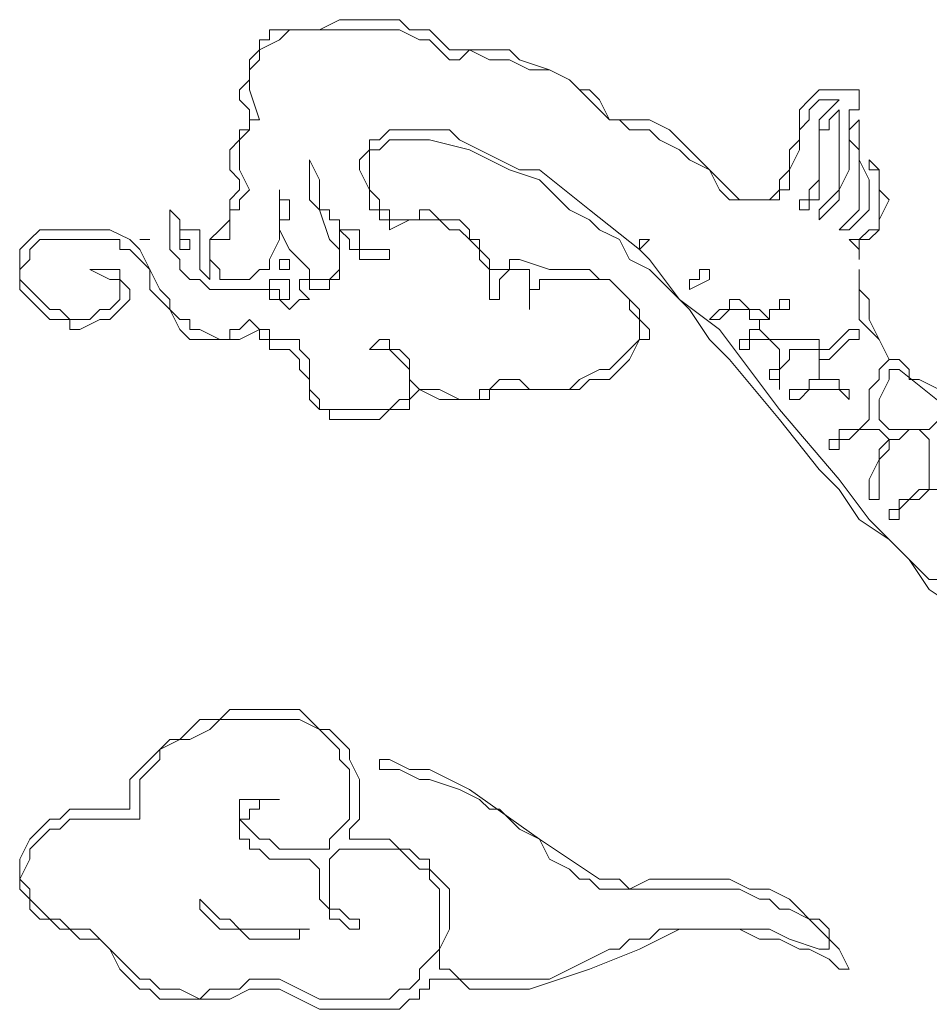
# Model space of a CAD drawing. Extents: x -66030 to 95157, y -13132 to 45879.
# Drawn here: x -16155.5 to -15799.7, y 14635.6 to 15022.3 of the extents above; entities that cross this region are included whole.
import ezdxf

# ---------------------------------------------------------------- set-up
doc = ezdxf.new("R2010")
doc.units = 0
doc.header["$LTSCALE"] = 100
doc.header["$MEASUREMENT"] = 0
doc.layers.get('0').update_dxf_attribs({"linetype": 'CONTINUOUS'})

msp = doc.modelspace()

# ---------------------------------------------------------------- linework, layer by layer
at = {"lineweight": 0}
for points in [[(-15991.49, 15014.52), (-15991.49, 15014.52), (-15987.58, 15010.61), (-15983.68, 15010.61), (-15979.77, 15010.61), (-15975.86, 15010.61), (-15971.96, 15010.61), (-15968.05, 15010.61), (-15964.15, 15010.61), (-15960.24, 15006.7), (-15948.52, 15002.8), (-15940.71, 14998.89), (-15936.81, 14994.99), (-15932.9, 14994.99), (-15928.99, 14991.08), (-15925.09, 14983.27), (-15921.18, 14983.27), (-15917.28, 14983.27), (-15913.37, 14983.27), (-15909.46, 14983.27), (-15901.65, 14979.36), (-15897.75, 14975.46), (-15889.93, 14967.64), (-15886.03, 14963.74), (-15878.22, 14955.93), (-15874.31, 14952.02), (-15870.4, 14952.02), (-15866.5, 14952.02), (-15862.59, 14952.02), (-15858.69, 14955.93), (-15858.69, 14955.93), (-15858.69, 14959.83), (-15854.78, 14963.74), (-15854.78, 14971.55), (-15850.87, 14975.46), (-15850.87, 14983.27), (-15850.87, 14987.17), (-15846.97, 14991.08), (-15846.97, 14991.08), (-15843.06, 14994.99), (-15843.06, 14994.99), (-15839.16, 14994.99), (-15839.16, 14994.99), (-15831.34, 14994.99), (-15831.34, 14994.99), (-15831.34, 14994.99), (-15827.44, 14994.99), (-15827.44, 14994.99), (-15827.44, 14991.08), (-15827.44, 14991.08), (-15827.44, 14987.17), (-15831.34, 14987.17), (-15831.34, 14987.17), (-15831.34, 14983.27), (-15831.34, 14979.36), (-15831.34, 14975.46), (-15831.34, 14963.74), (-15835.25, 14955.93), (-15835.25, 14955.93), (-15835.25, 14952.02), (-15835.25, 14952.02), (-15839.16, 14948.11), (-15839.16, 14948.11), (-15843.06, 14944.21), (-15843.06, 14948.11), (-15843.06, 14948.11), (-15839.16, 14952.02), (-15839.16, 14952.02), (-15835.25, 14955.93), (-15835.25, 14987.17), (-15835.25, 14987.17), (-15835.25, 14987.17), (-15835.25, 14987.17), (-15839.16, 14983.27), (-15839.16, 14983.27), (-15839.16, 14979.36), (-15843.06, 14979.36), (-15843.06, 14975.46), (-15843.06, 14971.55), (-15843.06, 14963.74), (-15843.06, 14959.83), (-15843.06, 14955.93), (-15843.06, 14952.02), (-15846.97, 14952.02), (-15846.97, 14948.11), (-15850.87, 14948.11), (-15850.87, 14948.11), (-15850.87, 14948.11), (-15850.87, 14952.02), (-15846.97, 14952.02), (-15846.97, 14955.93), (-15846.97, 14955.93), (-15843.06, 14959.83), (-15843.06, 14963.74), (-15843.06, 14971.55), (-15843.06, 14975.46), (-15843.06, 14979.36), (-15843.06, 14983.27), (-15839.16, 14987.17), (-15839.16, 14987.17), (-15839.16, 14987.17), (-15835.25, 14991.08), (-15835.25, 14991.08), (-15835.25, 14991.08), (-15835.25, 14991.08), (-15839.16, 14991.08), (-15843.06, 14991.08), (-15843.06, 14991.08), (-15846.97, 14987.17), (-15846.97, 14983.27), (-15850.87, 14979.36), (-15850.87, 14975.46), (-15850.87, 14971.55), (-15854.78, 14963.74), (-15854.78, 14959.83), (-15854.78, 14959.83), (-15854.78, 14955.93), (-15858.69, 14955.93), (-15858.69, 14952.02), (-15862.59, 14952.02), (-15870.4, 14952.02), (-15874.31, 14952.02), (-15878.22, 14952.02), (-15882.12, 14955.93), (-15886.03, 14963.74), (-15893.84, 14967.64), (-15897.75, 14971.55), (-15905.56, 14975.46), (-15909.46, 14979.36), (-15917.28, 14979.36), (-15921.18, 14983.27), (-15925.09, 14983.27), (-15928.99, 14987.17), (-15936.81, 14994.99), (-15940.71, 14998.89), (-15948.52, 15002.8), (-15956.33, 15002.8), (-15964.15, 15006.7), (-15971.96, 15006.7), (-15979.77, 15010.61), (-15983.68, 15006.7), (-15983.68, 15006.7), (-15983.68, 15006.7), (-15987.58, 15006.7), (-15991.49, 15010.61), (-15995.39, 15014.52), (-15995.39, 15014.52), (-15999.3, 15014.52), (-16007.11, 15018.42), (-16011.02, 15018.42), (-16014.92, 15018.42), (-16022.74, 15018.42), (-16026.64, 15018.42), (-16034.45, 15018.42), (-16038.36, 15018.42), (-16046.17, 15018.42), (-16046.17, 15018.42), (-16050.08, 15018.42), (-16053.98, 15014.52), (-16061.8, 15010.61), (-16061.8, 15006.7), (-16061.8, 15006.7), (-16065.7, 15002.8), (-16065.7, 14998.89), (-16065.7, 14994.99), (-16065.7, 14994.99), (-16061.8, 14983.27), (-16065.7, 14983.27), (-16065.7, 14979.36), (-16069.61, 14975.46), (-16069.61, 14971.55), (-16069.61, 14967.64), (-16069.61, 14963.74), (-16069.61, 14963.74), (-16065.7, 14955.93), (-16069.61, 14952.02), (-16069.61, 14952.02), (-16069.61, 14952.02), (-16069.61, 14948.11), (-16073.51, 14948.11), (-16073.51, 14944.21), (-16073.51, 14940.3), (-16073.51, 14936.4), (-16073.51, 14936.4), (-16077.42, 14936.4), (-16077.42, 14936.4), (-16081.33, 14936.4), (-16081.33, 14936.4), (-16081.33, 14932.49), (-16081.33, 14932.49), (-16081.33, 14932.49), (-16081.33, 14928.58), (-16077.42, 14924.68), (-16077.42, 14920.77), (-16073.51, 14920.77), (-16073.51, 14920.77), (-16069.61, 14920.77), (-16069.61, 14920.77), (-16065.7, 14920.77), (-16065.7, 14920.77), (-16061.8, 14924.68), (-16061.8, 14924.68), (-16057.89, 14924.68), (-16057.89, 14928.58), (-16053.98, 14936.4), (-16053.98, 14940.3), (-16053.98, 14944.21), (-16053.98, 14955.93), (-16053.98, 14955.93), (-16053.98, 14952.02), (-16050.08, 14952.02), (-16050.08, 14948.11), (-16050.08, 14948.11), (-16050.08, 14944.21), (-16053.98, 14944.21), (-16053.98, 14944.21), (-16053.98, 14940.3), (-16050.08, 14932.49), (-16050.08, 14932.49), (-16046.17, 14928.58), (-16042.27, 14924.68), (-16042.27, 14924.68), (-16042.27, 14920.77), (-16038.36, 14920.77), (-16034.45, 14920.77), (-16030.55, 14924.68), (-16030.55, 14920.77), (-16030.55, 14920.77), (-16034.45, 14920.77), (-16034.45, 14920.77), (-16034.45, 14916.87), (-16038.36, 14916.87), (-16038.36, 14916.87), (-16042.27, 14916.87), (-16042.27, 14920.77), (-16046.17, 14920.77), (-16046.17, 14920.77), (-16046.17, 14920.77), (-16046.17, 14920.77), (-16046.17, 14920.77), (-16046.17, 14916.87), (-16046.17, 14916.87), (-16046.17, 14916.87), (-16042.27, 14912.96), (-16046.17, 14912.96), (-16050.08, 14909.05), (-16050.08, 14909.05), (-16053.98, 14912.96), (-16053.98, 14912.96), (-16057.89, 14912.96), (-16057.89, 14916.87), (-16057.89, 14916.87), (-16061.8, 14916.87), (-16061.8, 14916.87), (-16069.61, 14916.87), (-16073.51, 14916.87), (-16077.42, 14916.87), (-16081.33, 14916.87), (-16081.33, 14916.87), (-16085.23, 14920.77), (-16089.14, 14920.77), (-16093.04, 14924.68), (-16093.04, 14928.58), (-16096.95, 14932.49), (-16096.95, 14936.4), (-16096.95, 14940.3), (-16096.95, 14944.21), (-16096.95, 14948.11), (-16096.95, 14948.11), (-16093.04, 14944.21), (-16093.04, 14940.3), (-16089.14, 14940.3), (-16089.14, 14940.3), (-16085.23, 14940.3), (-16085.23, 14936.4), (-16085.23, 14932.49), (-16085.23, 14928.58), (-16085.23, 14928.58), (-16085.23, 14924.68), (-16085.23, 14924.68), (-16081.33, 14920.77), (-16081.33, 14920.77), (-16081.33, 14920.77), (-16081.33, 14920.77), (-16081.33, 14924.68), (-16081.33, 14928.58), (-16081.33, 14936.4), (-16081.33, 14936.4), (-16077.42, 14940.3), (-16077.42, 14940.3), (-16073.51, 14944.21), (-16073.51, 14944.21), (-16073.51, 14944.21), (-16073.51, 14948.11), (-16073.51, 14948.11), (-16073.51, 14952.02), (-16069.61, 14955.93), (-16069.61, 14959.83), (-16073.51, 14963.74), (-16073.51, 14967.64), (-16073.51, 14971.55), (-16069.61, 14975.46), (-16069.61, 14979.36), (-16069.61, 14979.36), (-16069.61, 14979.36), (-16065.7, 14979.36), (-16065.7, 14983.27), (-16065.7, 14987.17), (-16065.7, 14987.17), (-16069.61, 14991.08), (-16069.61, 14994.99), (-16069.61, 14994.99), (-16065.7, 14998.89), (-16065.7, 15002.8), (-16065.7, 15006.7), (-16065.7, 15006.7), (-16065.7, 15006.7), (-16061.8, 15010.61), (-16061.8, 15010.61), (-16061.8, 15014.52), (-16057.89, 15014.52), (-16057.89, 15018.42), (-16053.98, 15018.42), (-16053.98, 15018.42), (-16046.17, 15018.42), (-16038.36, 15018.42), (-16030.55, 15022.33), (-16030.55, 15022.33), (-16026.64, 15022.33), (-16018.83, 15022.33), (-16014.92, 15022.33), (-16007.11, 15022.33), (-16003.21, 15018.42), (-15999.3, 15018.42), (-15995.39, 15018.42), (-15991.49, 15014.52)], [(-15823.53, 14952.02), (-15823.53, 14948.11), (-15823.53, 14948.11), (-15827.44, 14944.21), (-15827.44, 14944.21), (-15831.34, 14940.3), (-15835.25, 14940.3), (-15835.25, 14940.3), (-15835.25, 14940.3), (-15835.25, 14940.3), (-15831.34, 14944.21), (-15831.34, 14944.21), (-15827.44, 14948.11), (-15827.44, 14948.11), (-15827.44, 14952.02), (-15827.44, 14955.93), (-15827.44, 14959.83), (-15827.44, 14967.64), (-15827.44, 14971.55), (-15831.34, 14975.46), (-15831.34, 14979.36), (-15827.44, 14983.27), (-15827.44, 14983.27), (-15827.44, 14979.36), (-15827.44, 14975.46), (-15827.44, 14971.55), (-15827.44, 14967.64), (-15823.53, 14959.83), (-15823.53, 14955.93), (-15823.53, 14952.02)], [(-16026.64, 14940.3), (-16022.74, 14940.3), (-16022.74, 14940.3), (-16022.74, 14936.4), (-16022.74, 14936.4), (-16022.74, 14932.49), (-16022.74, 14932.49), (-16018.83, 14932.49), (-16018.83, 14932.49), (-16014.92, 14932.49), (-16014.92, 14932.49), (-16011.02, 14932.49), (-16011.02, 14932.49), (-16011.02, 14928.58), (-16011.02, 14928.58), (-16014.92, 14928.58), (-16014.92, 14928.58), (-16018.83, 14928.58), (-16018.83, 14928.58), (-16022.74, 14928.58), (-16022.74, 14928.58), (-16022.74, 14928.58), (-16022.74, 14932.49), (-16026.64, 14932.49), (-16026.64, 14936.4), (-16026.64, 14936.4), (-16026.64, 14936.4), (-16030.55, 14940.3), (-16030.55, 14940.3), (-16030.55, 14936.4), (-16030.55, 14936.4), (-16030.55, 14932.49), (-16030.55, 14928.58), (-16030.55, 14928.58), (-16030.55, 14928.58), (-16030.55, 14924.68), (-16030.55, 14932.49), (-16034.45, 14936.4), (-16038.36, 14948.11), (-16042.27, 14952.02), (-16042.27, 14955.93), (-16042.27, 14963.74), (-16042.27, 14963.74), (-16042.27, 14967.64), (-16038.36, 14959.83), (-16038.36, 14955.93), (-16038.36, 14952.02), (-16038.36, 14948.11), (-16034.45, 14948.11), (-16034.45, 14944.21), (-16034.45, 14944.21), (-16030.55, 14944.21), (-16030.55, 14940.3), (-16026.64, 14940.3)], [(-15819.63, 14944.21), (-15819.63, 14940.3), (-15819.63, 14940.3), (-15823.53, 14936.4), (-15823.53, 14936.4), (-15827.44, 14936.4), (-15827.44, 14932.49), (-15831.34, 14936.4), (-15827.44, 14936.4), (-15827.44, 14936.4), (-15823.53, 14940.3), (-15823.53, 14940.3), (-15819.63, 14940.3), (-15819.63, 14940.3), (-15819.63, 14944.21), (-15819.63, 14948.11), (-15819.63, 14955.93), (-15819.63, 14955.93), (-15819.63, 14959.83), (-15819.63, 14963.74), (-15823.53, 14963.74), (-15823.53, 14967.64), (-15819.63, 14963.74), (-15819.63, 14963.74), (-15819.63, 14955.93), (-15815.72, 14952.02), (-15819.63, 14944.21)], [(-16104.76, 14924.68), (-16100.86, 14916.87), (-16096.95, 14912.96), (-16096.95, 14909.05), (-16093.04, 14905.15), (-16089.14, 14905.15), (-16089.14, 14901.24), (-16085.23, 14901.24), (-16077.42, 14897.34), (-16073.51, 14897.34), (-16073.51, 14901.24), (-16069.61, 14901.24), (-16069.61, 14901.24), (-16065.7, 14905.15), (-16065.7, 14905.15), (-16061.8, 14901.24), (-16057.89, 14901.24), (-16057.89, 14897.34), (-16053.98, 14897.34), (-16050.08, 14897.34), (-16050.08, 14897.34), (-16046.17, 14897.34), (-16046.17, 14893.43), (-16042.27, 14889.52), (-16042.27, 14881.71), (-16042.27, 14877.81), (-16038.36, 14873.9), (-16038.36, 14873.9), (-16038.36, 14870), (-16034.45, 14870), (-16034.45, 14870), (-16026.64, 14870), (-16022.74, 14870), (-16018.83, 14870), (-16014.92, 14870), (-16011.02, 14870), (-16007.11, 14873.9), (-16003.21, 14873.9), (-16003.21, 14877.81), (-16003.21, 14881.71), (-16003.21, 14885.62), (-16003.21, 14885.62), (-16007.11, 14889.52), (-16007.11, 14889.52), (-16011.02, 14893.43), (-16011.02, 14893.43), (-16011.02, 14893.43), (-16014.92, 14893.43), (-16014.92, 14893.43), (-16018.83, 14893.43), (-16018.83, 14893.43), (-16018.83, 14893.43), (-16018.83, 14893.43), (-16018.83, 14893.43), (-16014.92, 14897.34), (-16011.02, 14897.34), (-16011.02, 14897.34), (-16011.02, 14893.43), (-16007.11, 14893.43), (-16007.11, 14893.43), (-16003.21, 14889.52), (-16003.21, 14885.62), (-16003.21, 14885.62), (-16003.21, 14881.71), (-15999.3, 14877.81), (-15999.3, 14877.81), (-16003.21, 14873.9), (-16003.21, 14873.9), (-16003.21, 14870), (-16007.11, 14870), (-16011.02, 14870), (-16014.92, 14866.09), (-16018.83, 14866.09), (-16022.74, 14866.09), (-16026.64, 14866.09), (-16030.55, 14866.09), (-16034.45, 14866.09), (-16034.45, 14870), (-16038.36, 14870), (-16038.36, 14870), (-16042.27, 14873.9), (-16042.27, 14877.81), (-16042.27, 14881.71), (-16042.27, 14881.71), (-16046.17, 14885.62), (-16046.17, 14889.52), (-16050.08, 14893.43), (-16053.98, 14893.43), (-16057.89, 14893.43), (-16057.89, 14897.34), (-16061.8, 14897.34), (-16061.8, 14901.24), (-16069.61, 14897.34), (-16073.51, 14897.34), (-16077.42, 14897.34), (-16077.42, 14897.34), (-16081.33, 14897.34), (-16085.23, 14897.34), (-16089.14, 14897.34), (-16093.04, 14901.24), (-16093.04, 14901.24), (-16096.95, 14909.05), (-16104.76, 14916.87), (-16104.76, 14920.77), (-16104.76, 14920.77), (-16104.76, 14924.68), (-16108.67, 14928.58), (-16108.67, 14928.58), (-16112.57, 14932.49), (-16116.48, 14932.49), (-16116.48, 14936.4), (-16124.29, 14936.4), (-16128.2, 14936.4), (-16132.1, 14936.4), (-16136.01, 14936.4), (-16139.92, 14936.4), (-16143.82, 14936.4), (-16147.73, 14936.4), (-16151.63, 14932.49), (-16151.63, 14932.49), (-16151.63, 14928.58), (-16155.54, 14924.68), (-16155.54, 14920.77), (-16151.63, 14916.87), (-16151.63, 14916.87), (-16147.73, 14912.96), (-16147.73, 14912.96), (-16143.82, 14909.05), (-16139.92, 14909.05), (-16136.01, 14905.15), (-16132.1, 14905.15), (-16128.2, 14905.15), (-16128.2, 14905.15), (-16124.29, 14909.05), (-16120.39, 14909.05), (-16116.48, 14912.96), (-16116.48, 14912.96), (-16116.48, 14916.87), (-16116.48, 14920.77), (-16116.48, 14920.77), (-16120.39, 14920.77), (-16120.39, 14920.77), (-16120.39, 14920.77), (-16128.2, 14924.68), (-16128.2, 14924.68), (-16128.2, 14924.68), (-16124.29, 14924.68), (-16124.29, 14924.68), (-16120.39, 14924.68), (-16116.48, 14924.68), (-16116.48, 14920.77), (-16116.48, 14920.77), (-16112.57, 14916.87), (-16112.57, 14916.87), (-16112.57, 14912.96), (-16116.48, 14909.05), (-16116.48, 14909.05), (-16120.39, 14905.15), (-16124.29, 14905.15), (-16132.1, 14901.24), (-16136.01, 14901.24), (-16136.01, 14905.15), (-16139.92, 14905.15), (-16143.82, 14905.15), (-16147.73, 14909.05), (-16151.63, 14912.96), (-16151.63, 14912.96), (-16155.54, 14916.87), (-16155.54, 14916.87), (-16155.54, 14920.77), (-16155.54, 14924.68), (-16155.54, 14924.68), (-16155.54, 14928.58), (-16155.54, 14932.49), (-16155.54, 14932.49), (-16151.63, 14936.4), (-16151.63, 14936.4), (-16147.73, 14940.3), (-16139.92, 14940.3), (-16132.1, 14940.3), (-16128.2, 14940.3), (-16124.29, 14940.3), (-16120.39, 14940.3), (-16112.57, 14936.4), (-16108.67, 14932.49), (-16104.76, 14924.68)], [(-16089.14, 14932.49), (-16089.14, 14932.49), (-16093.04, 14932.49), (-16093.04, 14932.49), (-16093.04, 14936.4), (-16093.04, 14936.4), (-16093.04, 14936.4), (-16093.04, 14940.3), (-16093.04, 14936.4), (-16089.14, 14936.4), (-16089.14, 14936.4), (-16089.14, 14932.49), (-16089.14, 14932.49), (-16089.14, 14932.49)], [(-16104.76, 14936.4), (-16104.76, 14936.4), (-16104.76, 14936.4), (-16108.67, 14936.4), (-16108.67, 14936.4), (-16108.67, 14936.4), (-16108.67, 14936.4), (-16108.67, 14936.4), (-16104.76, 14936.4), (-16104.76, 14936.4), (-16104.76, 14936.4)], [(-15827.44, 14928.58), (-15827.44, 14932.49), (-15827.44, 14928.58), (-15827.44, 14928.58)], [(-16050.08, 14928.58), (-16050.08, 14928.58), (-16050.08, 14924.68), (-16050.08, 14924.68), (-16053.98, 14924.68), (-16053.98, 14924.68), (-16053.98, 14928.58), (-16053.98, 14928.58), (-16053.98, 14928.58), (-16053.98, 14928.58), (-16053.98, 14928.58), (-16053.98, 14928.58), (-16050.08, 14928.58), (-16050.08, 14928.58), (-16050.08, 14928.58), (-16050.08, 14928.58)], [(-15886.03, 14920.77), (-15893.84, 14916.87), (-15893.84, 14920.77), (-15893.84, 14920.77), (-15893.84, 14920.77), (-15889.93, 14920.77), (-15889.93, 14924.68), (-15886.03, 14924.68), (-15886.03, 14924.68), (-15886.03, 14924.68), (-15886.03, 14920.77)], [(-16050.08, 14916.87), (-16050.08, 14912.96), (-16050.08, 14912.96), (-16050.08, 14912.96), (-16053.98, 14912.96), (-16053.98, 14916.87), (-16053.98, 14916.87), (-16057.89, 14916.87), (-16057.89, 14920.77), (-16057.89, 14920.77), (-16053.98, 14920.77), (-16053.98, 14920.77), (-16053.98, 14920.77), (-16050.08, 14920.77), (-16050.08, 14916.87), (-16050.08, 14916.87), (-16050.08, 14916.87)], [(-15858.69, 14909.05), (-15858.69, 14912.96), (-15854.78, 14912.96), (-15854.78, 14909.05), (-15854.78, 14909.05), (-15854.78, 14909.05), (-15858.69, 14909.05), (-15862.59, 14909.05), (-15862.59, 14905.15), (-15862.59, 14905.15), (-15866.5, 14905.15), (-15866.5, 14901.24), (-15866.5, 14901.24), (-15866.5, 14901.24), (-15866.5, 14901.24), (-15862.59, 14897.34), (-15858.69, 14897.34), (-15854.78, 14897.34), (-15854.78, 14897.34), (-15850.87, 14897.34), (-15846.97, 14897.34), (-15843.06, 14897.34), (-15843.06, 14897.34), (-15843.06, 14893.43), (-15843.06, 14893.43), (-15839.16, 14893.43), (-15839.16, 14893.43), (-15835.25, 14897.34), (-15835.25, 14897.34), (-15831.34, 14901.24), (-15831.34, 14901.24), (-15831.34, 14901.24), (-15827.44, 14901.24), (-15827.44, 14897.34), (-15827.44, 14897.34), (-15831.34, 14897.34), (-15831.34, 14897.34), (-15831.34, 14897.34), (-15835.25, 14893.43), (-15839.16, 14889.52), (-15839.16, 14889.52), (-15843.06, 14889.52), (-15843.06, 14885.62), (-15843.06, 14881.71), (-15839.16, 14881.71), (-15839.16, 14881.71), (-15835.25, 14881.71), (-15835.25, 14877.81), (-15831.34, 14877.81), (-15831.34, 14877.81), (-15831.34, 14873.9), (-15835.25, 14877.81), (-15839.16, 14877.81), (-15843.06, 14877.81), (-15846.97, 14877.81), (-15846.97, 14877.81), (-15850.87, 14873.9), (-15850.87, 14873.9), (-15854.78, 14873.9), (-15854.78, 14873.9), (-15854.78, 14873.9), (-15854.78, 14873.9), (-15854.78, 14877.81), (-15854.78, 14877.81), (-15850.87, 14877.81), (-15846.97, 14877.81), (-15846.97, 14881.71), (-15843.06, 14881.71), (-15843.06, 14881.71), (-15843.06, 14881.71), (-15843.06, 14885.62), (-15843.06, 14885.62), (-15843.06, 14889.52), (-15843.06, 14889.52), (-15843.06, 14893.43), (-15843.06, 14893.43), (-15843.06, 14893.43), (-15843.06, 14893.43), (-15846.97, 14893.43), (-15846.97, 14893.43), (-15850.87, 14893.43), (-15854.78, 14893.43), (-15854.78, 14889.52), (-15858.69, 14885.62), (-15858.69, 14881.71), (-15858.69, 14877.81), (-15858.69, 14881.71), (-15858.69, 14881.71), (-15862.59, 14881.71), (-15862.59, 14885.62), (-15858.69, 14885.62), (-15858.69, 14889.52), (-15858.69, 14893.43), (-15858.69, 14893.43), (-15858.69, 14893.43), (-15858.69, 14893.43), (-15862.59, 14897.34), (-15866.5, 14897.34), (-15870.4, 14897.34), (-15870.4, 14893.43), (-15874.31, 14893.43), (-15874.31, 14893.43), (-15874.31, 14893.43), (-15874.31, 14897.34), (-15874.31, 14897.34), (-15870.4, 14897.34), (-15870.4, 14901.24), (-15870.4, 14901.24), (-15866.5, 14901.24), (-15866.5, 14905.15), (-15870.4, 14905.15), (-15870.4, 14909.05), (-15870.4, 14909.05), (-15874.31, 14909.05), (-15878.22, 14909.05), (-15878.22, 14909.05), (-15882.12, 14905.15), (-15882.12, 14905.15), (-15882.12, 14905.15), (-15886.03, 14905.15), (-15882.12, 14909.05), (-15882.12, 14909.05), (-15882.12, 14909.05), (-15878.22, 14909.05), (-15878.22, 14912.96), (-15874.31, 14912.96), (-15874.31, 14912.96), (-15874.31, 14912.96), (-15870.4, 14909.05), (-15866.5, 14909.05), (-15866.5, 14909.05), (-15862.59, 14905.15), (-15862.59, 14909.05), (-15862.59, 14909.05), (-15858.69, 14909.05), (-15858.69, 14909.05)], [(-15792.28, 14870), (-15796.19, 14866.09), (-15796.19, 14866.09), (-15796.19, 14866.09), (-15796.19, 14866.09), (-15800.1, 14862.18), (-15804, 14862.18), (-15807.91, 14862.18), (-15807.91, 14862.18), (-15811.81, 14862.18), (-15811.81, 14862.18), (-15815.72, 14862.18), (-15815.72, 14862.18), (-15815.72, 14862.18), (-15819.63, 14866.09), (-15819.63, 14866.09), (-15819.63, 14870), (-15819.63, 14873.9), (-15815.72, 14881.71), (-15815.72, 14881.71), (-15815.72, 14885.62), (-15811.81, 14885.62), (-15792.28, 14870)], [(-16026.64, 14733.29), (-16022.74, 14725.47), (-16022.74, 14721.57), (-16022.74, 14717.66), (-16022.74, 14713.76), (-16022.74, 14709.85), (-16026.64, 14705.94), (-16026.64, 14702.04), (-16022.74, 14702.04), (-16014.92, 14702.04), (-16011.02, 14702.04), (-16007.11, 14698.13), (-16003.21, 14698.13), (-15999.3, 14694.23), (-15995.39, 14694.23), (-15995.39, 14694.23), (-15995.39, 14690.32), (-15991.49, 14686.41), (-15991.49, 14686.41), (-15987.58, 14682.51), (-15987.58, 14678.6), (-15987.58, 14674.7), (-15987.58, 14666.88), (-15991.49, 14659.07), (-15991.49, 14655.17), (-15991.49, 14651.26), (-15987.58, 14651.26), (-15983.68, 14647.35), (-15979.77, 14647.35), (-15975.86, 14647.35), (-15968.05, 14647.35), (-15956.33, 14647.35), (-15948.52, 14647.35), (-15940.71, 14651.26), (-15932.9, 14655.17), (-15925.09, 14659.07), (-15921.18, 14659.07), (-15917.28, 14662.98), (-15909.46, 14662.98), (-15905.56, 14666.88), (-15901.65, 14666.88), (-15897.75, 14666.88), (-15886.03, 14666.88), (-15874.31, 14666.88), (-15862.59, 14666.88), (-15854.78, 14662.98), (-15843.06, 14659.07), (-15843.06, 14659.07), (-15839.16, 14659.07), (-15839.16, 14659.07), (-15839.16, 14662.98), (-15843.06, 14666.88), (-15846.97, 14670.79), (-15854.78, 14674.7), (-15858.69, 14674.7), (-15862.59, 14678.6), (-15866.5, 14678.6), (-15874.31, 14682.51), (-15878.22, 14682.51), (-15882.12, 14682.51), (-15893.84, 14682.51), (-15905.56, 14682.51), (-15917.28, 14682.51), (-15921.18, 14682.51), (-15925.09, 14682.51), (-15928.99, 14682.51), (-15932.9, 14686.41), (-15936.81, 14686.41), (-15940.71, 14690.32), (-15948.52, 14694.23), (-15952.43, 14702.04), (-15960.24, 14705.94), (-15968.05, 14713.76), (-15971.96, 14713.76), (-15975.86, 14717.66), (-15983.68, 14721.57), (-15995.39, 14725.47), (-15999.3, 14725.47), (-16007.11, 14729.38), (-16011.02, 14729.38), (-16014.92, 14729.38), (-16014.92, 14729.38), (-16014.92, 14729.38), (-16014.92, 14733.29), (-16014.92, 14733.29), (-16014.92, 14733.29), (-16011.02, 14733.29), (-16003.21, 14729.38), (-15995.39, 14729.38), (-15979.77, 14721.57), (-15952.43, 14702.04), (-15928.99, 14686.41), (-15925.09, 14686.41), (-15921.18, 14686.41), (-15917.28, 14682.51), (-15909.46, 14686.41), (-15905.56, 14686.41), (-15897.75, 14686.41), (-15889.93, 14686.41), (-15886.03, 14686.41), (-15882.12, 14686.41), (-15878.22, 14686.41), (-15870.4, 14682.51), (-15862.59, 14682.51), (-15854.78, 14678.6), (-15850.87, 14674.7), (-15846.97, 14670.79), (-15843.06, 14670.79), (-15839.16, 14666.88), (-15839.16, 14662.98), (-15835.25, 14659.07), (-15835.25, 14659.07), (-15831.34, 14651.26), (-15835.25, 14651.26), (-15835.25, 14651.26), (-15839.16, 14655.17), (-15846.97, 14659.07), (-15850.87, 14659.07), (-15858.69, 14662.98), (-15866.5, 14662.98), (-15874.31, 14666.88), (-15882.12, 14666.88), (-15889.93, 14666.88), (-15897.75, 14666.88), (-15905.56, 14662.98), (-15913.37, 14659.07), (-15932.9, 14651.26), (-15944.62, 14647.35), (-15956.33, 14643.45), (-15964.15, 14643.45), (-15971.96, 14643.45), (-15979.77, 14643.45), (-15983.68, 14647.35), (-15987.58, 14647.35), (-15991.49, 14647.35), (-15991.49, 14647.35), (-15995.39, 14647.35), (-15995.39, 14647.35), (-15995.39, 14643.45), (-15995.39, 14643.45), (-15999.3, 14643.45), (-15999.3, 14639.54), (-16003.21, 14639.54), (-16007.11, 14635.64), (-16011.02, 14635.64), (-16014.92, 14635.64), (-16022.74, 14635.64), (-16026.64, 14635.64), (-16030.55, 14635.64), (-16038.36, 14635.64), (-16046.17, 14639.54), (-16053.98, 14643.45), (-16061.8, 14643.45), (-16065.7, 14643.45), (-16073.51, 14639.54), (-16077.42, 14639.54), (-16081.33, 14639.54), (-16089.14, 14639.54), (-16093.04, 14639.54), (-16100.86, 14639.54), (-16104.76, 14643.45), (-16108.67, 14643.45), (-16112.57, 14647.35), (-16112.57, 14647.35), (-16116.48, 14651.26), (-16120.39, 14659.07), (-16124.29, 14662.98), (-16132.1, 14662.98), (-16136.01, 14666.88), (-16139.92, 14666.88), (-16143.82, 14670.79), (-16147.73, 14670.79), (-16151.63, 14674.7), (-16151.63, 14678.6), (-16155.54, 14682.51), (-16155.54, 14690.32), (-16155.54, 14694.23), (-16155.54, 14694.23), (-16151.63, 14702.04), (-16151.63, 14702.04), (-16147.73, 14705.94), (-16147.73, 14705.94), (-16143.82, 14709.85), (-16143.82, 14709.85), (-16139.92, 14709.85), (-16136.01, 14713.76), (-16132.1, 14713.76), (-16128.2, 14713.76), (-16120.39, 14713.76), (-16116.48, 14713.76), (-16112.57, 14713.76), (-16112.57, 14717.66), (-16112.57, 14717.66), (-16112.57, 14725.47), (-16108.67, 14729.38), (-16104.76, 14733.29), (-16100.86, 14737.19), (-16096.95, 14741.1), (-16093.04, 14741.1), (-16089.14, 14745), (-16085.23, 14748.91), (-16081.33, 14748.91), (-16077.42, 14748.91), (-16073.51, 14752.82), (-16061.8, 14752.82), (-16053.98, 14752.82), (-16050.08, 14752.82), (-16046.17, 14752.82), (-16042.27, 14748.91), (-16038.36, 14745), (-16034.45, 14745), (-16030.55, 14741.1), (-16026.64, 14737.19), (-16026.64, 14733.29)], [(-16026.64, 14729.38), (-16026.64, 14725.47), (-16026.64, 14721.57), (-16026.64, 14713.76), (-16026.64, 14713.76), (-16026.64, 14709.85), (-16030.55, 14705.94), (-16034.45, 14702.04), (-16034.45, 14698.13), (-16038.36, 14698.13), (-16038.36, 14698.13), (-16042.27, 14698.13), (-16046.17, 14698.13), (-16050.08, 14698.13), (-16053.98, 14698.13), (-16057.89, 14702.04), (-16061.8, 14702.04), (-16065.7, 14705.94), (-16065.7, 14705.94), (-16069.61, 14709.85), (-16065.7, 14709.85), (-16065.7, 14713.76), (-16065.7, 14713.76), (-16061.8, 14713.76), (-16061.8, 14717.66), (-16057.89, 14717.66), (-16053.98, 14717.66), (-16053.98, 14717.66), (-16053.98, 14717.66), (-16053.98, 14717.66), (-16057.89, 14717.66), (-16057.89, 14717.66), (-16061.8, 14717.66), (-16065.7, 14717.66), (-16065.7, 14717.66), (-16069.61, 14717.66), (-16069.61, 14713.76), (-16069.61, 14713.76), (-16069.61, 14705.94), (-16069.61, 14702.04), (-16065.7, 14702.04), (-16065.7, 14702.04), (-16065.7, 14698.13), (-16061.8, 14698.13), (-16057.89, 14694.23), (-16050.08, 14694.23), (-16050.08, 14694.23), (-16046.17, 14694.23), (-16042.27, 14694.23), (-16042.27, 14694.23), (-16038.36, 14690.32), (-16038.36, 14690.32), (-16038.36, 14686.41), (-16038.36, 14686.41), (-16038.36, 14682.51), (-16038.36, 14678.6), (-16038.36, 14678.6), (-16034.45, 14674.7), (-16034.45, 14670.79), (-16030.55, 14670.79), (-16030.55, 14670.79), (-16026.64, 14666.88), (-16026.64, 14666.88), (-16022.74, 14666.88), (-16022.74, 14670.79), (-16022.74, 14670.79), (-16022.74, 14670.79), (-16026.64, 14670.79), (-16026.64, 14670.79), (-16030.55, 14674.7), (-16030.55, 14674.7), (-16034.45, 14674.7), (-16034.45, 14678.6), (-16034.45, 14678.6), (-16034.45, 14682.51), (-16034.45, 14686.41), (-16034.45, 14694.23), (-16034.45, 14694.23), (-16034.45, 14694.23), (-16030.55, 14698.13), (-16026.64, 14698.13), (-16022.74, 14698.13), (-16018.83, 14698.13), (-16014.92, 14698.13), (-16007.11, 14698.13), (-16003.21, 14694.23), (-15999.3, 14690.32), (-15995.39, 14690.32), (-15995.39, 14686.41), (-15991.49, 14682.51), (-15991.49, 14678.6), (-15991.49, 14674.7), (-15991.49, 14666.88), (-15991.49, 14662.98), (-15991.49, 14659.07), (-15995.39, 14655.17), (-15999.3, 14651.26), (-15999.3, 14647.35), (-16003.21, 14643.45), (-16007.11, 14643.45), (-16011.02, 14639.54), (-16014.92, 14639.54), (-16018.83, 14639.54), (-16022.74, 14639.54), (-16026.64, 14639.54), (-16030.55, 14639.54), (-16038.36, 14639.54), (-16046.17, 14643.45), (-16053.98, 14647.35), (-16061.8, 14647.35), (-16065.7, 14647.35), (-16065.7, 14647.35), (-16069.61, 14643.45), (-16077.42, 14643.45), (-16081.33, 14643.45), (-16085.23, 14639.54), (-16093.04, 14643.45), (-16096.95, 14643.45), (-16100.86, 14643.45), (-16104.76, 14647.35), (-16108.67, 14647.35), (-16112.57, 14651.26), (-16116.48, 14655.17), (-16120.39, 14659.07), (-16124.29, 14662.98), (-16128.2, 14666.88), (-16132.1, 14666.88), (-16136.01, 14666.88), (-16139.92, 14670.79), (-16143.82, 14670.79), (-16147.73, 14674.7), (-16151.63, 14678.6), (-16151.63, 14682.51), (-16155.54, 14686.41), (-16151.63, 14694.23), (-16151.63, 14698.13), (-16147.73, 14702.04), (-16147.73, 14702.04), (-16143.82, 14705.94), (-16139.92, 14705.94), (-16136.01, 14709.85), (-16132.1, 14709.85), (-16128.2, 14709.85), (-16124.29, 14709.85), (-16116.48, 14709.85), (-16112.57, 14709.85), (-16108.67, 14709.85), (-16108.67, 14709.85), (-16108.67, 14713.76), (-16108.67, 14713.76), (-16108.67, 14717.66), (-16108.67, 14721.57), (-16108.67, 14725.47), (-16104.76, 14729.38), (-16100.86, 14733.29), (-16100.86, 14737.19), (-16093.04, 14741.1), (-16089.14, 14741.1), (-16081.33, 14745), (-16077.42, 14748.91), (-16069.61, 14748.91), (-16065.7, 14748.91), (-16057.89, 14748.91), (-16050.08, 14748.91), (-16046.17, 14748.91), (-16038.36, 14745), (-16038.36, 14745), (-16034.45, 14741.1), (-16034.45, 14741.1), (-16030.55, 14737.19), (-16030.55, 14733.29), (-16026.64, 14729.38)], [(-16046.17, 14666.88), (-16042.27, 14666.88), (-16042.27, 14666.88), (-16042.27, 14666.88), (-16046.17, 14666.88), (-16046.17, 14662.98), (-16046.17, 14662.98), (-16050.08, 14662.98), (-16053.98, 14662.98), (-16057.89, 14662.98), (-16065.7, 14662.98), (-16069.61, 14666.88), (-16073.51, 14666.88), (-16077.42, 14666.88), (-16081.33, 14670.79), (-16085.23, 14674.7), (-16085.23, 14674.7), (-16085.23, 14678.6), (-16085.23, 14678.6), (-16081.33, 14674.7), (-16077.42, 14670.79), (-16073.51, 14670.79), (-16069.61, 14666.88), (-16061.8, 14666.88), (-16057.89, 14666.88), (-16053.98, 14666.88), (-16046.17, 14666.88)]]:
    msp.add_lwpolyline(points, close=True, dxfattribs=at)
for points in [[(-15928.99, 14885.62), (-15925.09, 14885.62), (-15921.18, 14889.52), (-15913.37, 14897.34), (-15913.37, 14897.34), (-15913.37, 14901.24), (-15913.37, 14901.24), (-15913.37, 14905.15), (-15917.28, 14909.05), (-15917.28, 14912.96), (-15921.18, 14916.87), (-15921.18, 14916.87), (-15925.09, 14920.77), (-15928.99, 14920.77), (-15932.9, 14920.77), (-15936.81, 14920.77), (-15940.71, 14920.77), (-15948.52, 14920.77), (-15952.43, 14920.77), (-15952.43, 14920.77), (-15952.43, 14916.87), (-15956.33, 14916.87), (-15956.33, 14912.96), (-15956.33, 14909.05), (-15956.33, 14909.05), (-15956.33, 14909.05), (-15956.33, 14909.05), (-15956.33, 14909.05), (-15956.33, 14912.96), (-15956.33, 14912.96), (-15956.33, 14916.87), (-15956.33, 14920.77), (-15956.33, 14920.77), (-15956.33, 14920.77), (-15956.33, 14924.68), (-15956.33, 14924.68), (-15960.24, 14924.68), (-15960.24, 14924.68), (-15964.15, 14924.68), (-15964.15, 14924.68), (-15968.05, 14920.77), (-15968.05, 14916.87), (-15968.05, 14916.87), (-15968.05, 14916.87), (-15968.05, 14916.87), (-15968.05, 14912.96), (-15971.96, 14912.96), (-15971.96, 14912.96), (-15971.96, 14916.87), (-15971.96, 14920.77), (-15971.96, 14924.68), (-15975.86, 14928.58), (-15975.86, 14932.49), (-15979.77, 14936.4), (-15979.77, 14936.4), (-15983.68, 14940.3), (-15987.58, 14940.3), (-15991.49, 14944.21), (-15991.49, 14944.21), (-15995.39, 14944.21), (-15999.3, 14944.21), (-16003.21, 14944.21), (-16011.02, 14940.3), (-16011.02, 14944.21), (-16014.92, 14944.21), (-16014.92, 14948.11), (-16018.83, 14948.11), (-16018.83, 14955.93), (-16022.74, 14963.74), (-16022.74, 14967.64), (-16022.74, 14967.64), (-16018.83, 14971.55), (-16018.83, 14975.46), (-16014.92, 14975.46), (-16011.02, 14979.36), (-16007.11, 14979.36), (-16003.21, 14979.36), (-15999.3, 14979.36), (-15995.39, 14979.36), (-15991.49, 14979.36), (-15987.58, 14979.36), (-15983.68, 14975.46), (-15975.86, 14971.55), (-15968.05, 14967.64), (-15960.24, 14963.74), (-15952.43, 14963.74), (-15932.9, 14948.11), (-15913.37, 14932.49), (-15913.37, 14932.49), (-15913.37, 14936.4), (-15909.46, 14936.4), (-15909.46, 14936.4), (-15913.37, 14932.49), (-15913.37, 14932.49), (-15913.37, 14932.49), (-15913.37, 14932.49), (-15909.46, 14928.58), (-15909.46, 14928.58), (-15897.75, 14912.96), (-15882.12, 14901.24), (-15870.4, 14885.62), (-15858.69, 14870), (-15835.25, 14842.65), (-15823.53, 14827.03), (-15811.81, 14815.31), (-15807.91, 14811.41), (-15807.91, 14811.41), (-15804, 14807.5), (-15800.1, 14803.59), (-15800.1, 14803.59), (-15796.19, 14803.59)], [(-15788.38, 14791.88), (-15800.1, 14799.69), (-15807.91, 14811.41), (-15815.72, 14819.22), (-15827.44, 14827.03), (-15835.25, 14838.75), (-15843.06, 14846.56), (-15858.69, 14866.09), (-15878.22, 14889.52), (-15886.03, 14897.34), (-15893.84, 14909.05), (-15897.75, 14912.96), (-15905.56, 14920.77), (-15909.46, 14924.68), (-15917.28, 14928.58), (-15921.18, 14936.4), (-15928.99, 14940.3), (-15932.9, 14944.21), (-15940.71, 14948.11), (-15952.43, 14959.83), (-15964.15, 14963.74), (-15979.77, 14971.55), (-15995.39, 14975.46), (-15999.3, 14975.46), (-16003.21, 14975.46), (-16007.11, 14975.46), (-16011.02, 14975.46), (-16014.92, 14971.55), (-16018.83, 14971.55), (-16018.83, 14967.64), (-16018.83, 14963.74), (-16018.83, 14959.83), (-16018.83, 14955.93), (-16018.83, 14955.93), (-16014.92, 14952.02), (-16014.92, 14948.11), (-16011.02, 14948.11), (-16011.02, 14944.21), (-16003.21, 14944.21), (-15999.3, 14944.21), (-15999.3, 14948.11), (-15995.39, 14948.11), (-15991.49, 14944.21), (-15991.49, 14944.21), (-15987.58, 14944.21), (-15983.68, 14944.21), (-15979.77, 14940.3), (-15979.77, 14936.4), (-15975.86, 14936.4), (-15975.86, 14932.49), (-15971.96, 14928.58), (-15971.96, 14924.68), (-15968.05, 14924.68), (-15968.05, 14924.68), (-15968.05, 14924.68), (-15964.15, 14924.68), (-15964.15, 14928.58), (-15960.24, 14928.58), (-15960.24, 14928.58), (-15948.52, 14924.68), (-15944.62, 14924.68), (-15940.71, 14924.68), (-15936.81, 14924.68), (-15932.9, 14924.68), (-15928.99, 14920.77), (-15925.09, 14920.77), (-15921.18, 14916.87), (-15917.28, 14912.96), (-15913.37, 14909.05), (-15913.37, 14905.15), (-15913.37, 14905.15), (-15909.46, 14901.24), (-15909.46, 14897.34), (-15913.37, 14897.34), (-15917.28, 14889.52), (-15921.18, 14885.62), (-15925.09, 14881.71), (-15932.9, 14881.71), (-15936.81, 14877.81), (-15940.71, 14877.81), (-15944.62, 14877.81), (-15948.52, 14877.81), (-15948.52, 14877.81), (-15952.43, 14877.81), (-15956.33, 14877.81), (-15960.24, 14877.81), (-15960.24, 14877.81), (-15964.15, 14877.81), (-15964.15, 14877.81), (-15968.05, 14877.81), (-15968.05, 14877.81), (-15968.05, 14877.81), (-15971.96, 14877.81), (-15971.96, 14873.9), (-15975.86, 14873.9), (-15979.77, 14873.9), (-15983.68, 14873.9), (-15987.58, 14873.9), (-15991.49, 14873.9), (-15999.3, 14877.81), (-15999.3, 14877.81), (-15995.39, 14877.81), (-15995.39, 14877.81), (-15995.39, 14877.81), (-15991.49, 14877.81), (-15983.68, 14873.9), (-15979.77, 14873.9), (-15975.86, 14873.9), (-15975.86, 14877.81), (-15971.96, 14877.81), (-15971.96, 14877.81), (-15968.05, 14881.71), (-15968.05, 14881.71), (-15964.15, 14881.71), (-15964.15, 14881.71), (-15960.24, 14881.71), (-15960.24, 14881.71), (-15956.33, 14877.81), (-15948.52, 14877.81), (-15940.71, 14877.81), (-15936.81, 14881.71), (-15928.99, 14885.62), (-15925.09, 14885.62)], [(-15792.28, 14838.75), (-15800.1, 14838.75), (-15804, 14834.84), (-15807.91, 14834.84), (-15811.81, 14830.94), (-15811.81, 14830.94), (-15811.81, 14827.03), (-15815.72, 14827.03), (-15815.72, 14830.94), (-15815.72, 14830.94), (-15811.81, 14830.94), (-15811.81, 14834.84), (-15807.91, 14834.84), (-15804, 14838.75), (-15800.1, 14838.75), (-15800.1, 14838.75), (-15800.1, 14842.65), (-15800.1, 14842.65), (-15800.1, 14842.65), (-15800.1, 14846.56), (-15800.1, 14846.56), (-15800.1, 14850.47), (-15800.1, 14854.37), (-15800.1, 14854.37), (-15800.1, 14858.28), (-15800.1, 14858.28), (-15800.1, 14858.28), (-15804, 14862.18), (-15804, 14862.18), (-15807.91, 14862.18), (-15811.81, 14858.28), (-15811.81, 14858.28), (-15815.72, 14858.28), (-15815.72, 14854.37), (-15819.63, 14850.47), (-15819.63, 14846.56), (-15819.63, 14842.65), (-15819.63, 14842.65), (-15819.63, 14838.75), (-15819.63, 14834.84), (-15819.63, 14834.84), (-15819.63, 14834.84), (-15823.53, 14834.84), (-15823.53, 14838.75), (-15823.53, 14842.65), (-15823.53, 14842.65), (-15819.63, 14850.47), (-15819.63, 14854.37), (-15815.72, 14858.28), (-15819.63, 14862.18), (-15819.63, 14862.18), (-15819.63, 14862.18), (-15823.53, 14862.18), (-15827.44, 14862.18), (-15831.34, 14858.28), (-15831.34, 14858.28), (-15835.25, 14858.28), (-15835.25, 14854.37), (-15839.16, 14854.37), (-15839.16, 14854.37), (-15839.16, 14858.28), (-15839.16, 14858.28), (-15835.25, 14858.28), (-15835.25, 14862.18), (-15831.34, 14862.18), (-15831.34, 14862.18), (-15827.44, 14862.18), (-15823.53, 14866.09), (-15823.53, 14866.09), (-15823.53, 14866.09), (-15823.53, 14870), (-15823.53, 14873.9), (-15823.53, 14873.9), (-15823.53, 14877.81), (-15819.63, 14881.71), (-15819.63, 14885.62), (-15819.63, 14885.62), (-15815.72, 14889.52), (-15819.63, 14897.34), (-15823.53, 14901.24), (-15827.44, 14905.15), (-15827.44, 14909.05), (-15827.44, 14916.87), (-15827.44, 14920.77), (-15827.44, 14924.68), (-15827.44, 14916.87), (-15823.53, 14912.96), (-15823.53, 14905.15), (-15819.63, 14897.34), (-15815.72, 14889.52), (-15811.81, 14889.52), (-15807.91, 14885.62), (-15807.91, 14881.71), (-15804, 14881.71), (-15796.19, 14877.81)]]:
    msp.add_lwpolyline(points, dxfattribs=at)

doc.saveas('drawing.dxf')
